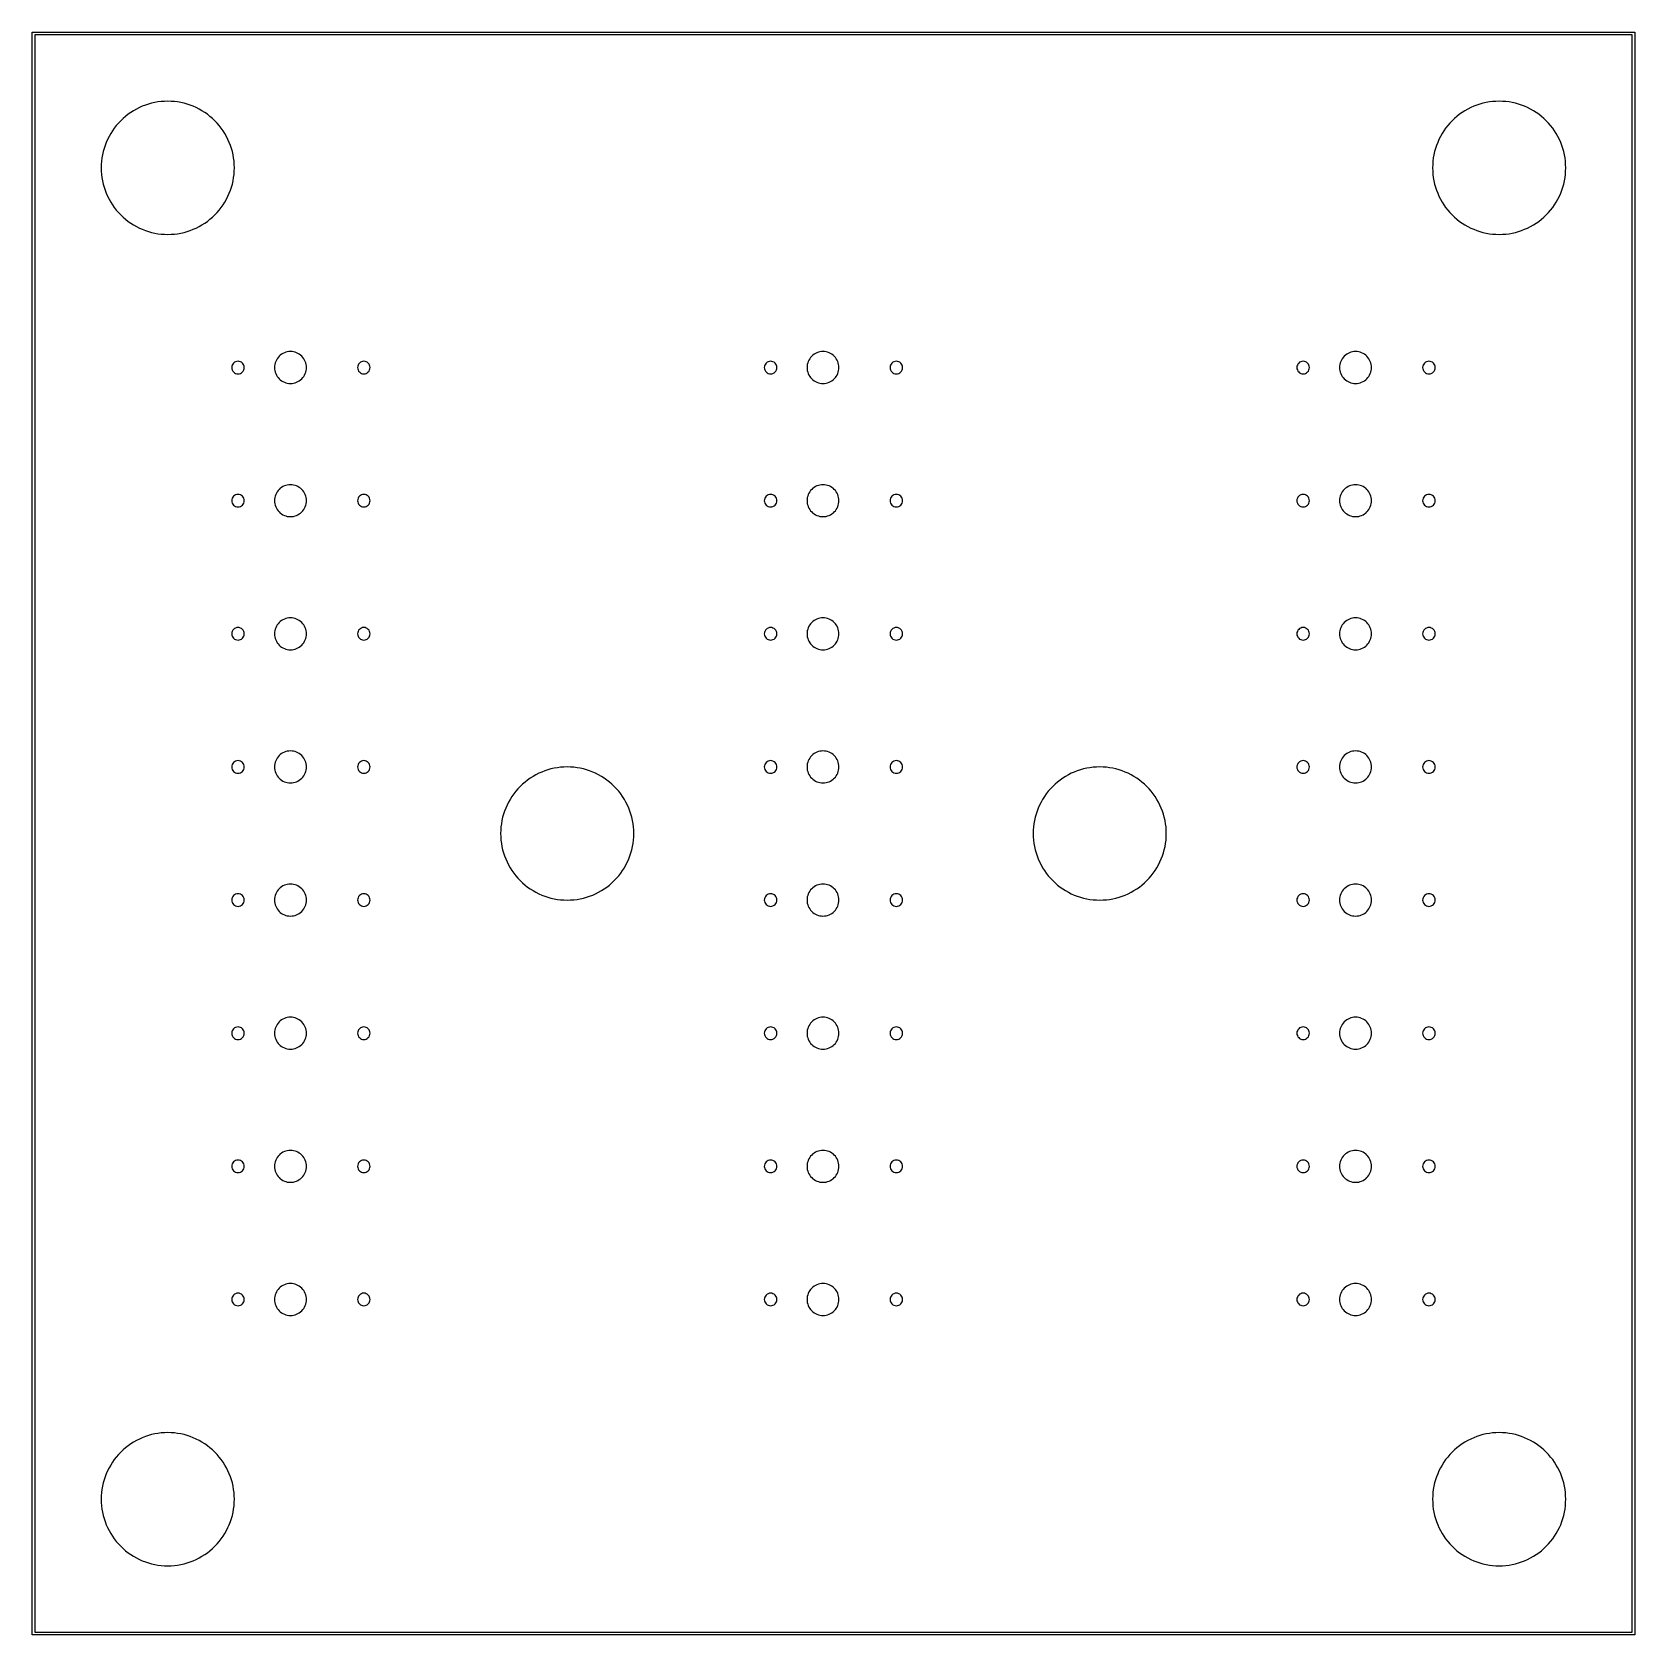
# Model space of a CAD drawing. Header units: metres. Extents: x 0 to 3.01, y 0 to 3.01.
import ezdxf

# ---------------------------------------------------------------- set-up
doc = ezdxf.new("R2010")
doc.units = ezdxf.units.M

msp = doc.modelspace()

# ---------------------------------------------------------------- linework, layer by layer
for points in [[(0, 3.0098), (3.0098, 3.0098), (3.0098, 0), (0, 0), (0, 3.0098)], [(0, 3.0098), (3.0098, 3.0098), (3.0098, 0), (0, 0), (0, 3.0098)], [(0, 3.0098), (3.0098, 3.0098), (3.0098, 0), (0, 0), (0, 3.0098)], [(0, 3.0098), (3.0098, 3.0098), (3.0098, 0), (0, 0), (0, 3.0098)], [(0.0049, 3.0049), (0.0049, 0.0049)], [(3.0049, 3.0049), (0.0049, 3.0049)], [(0.0049, 3.0049), (0.0049, 0.0049)], [(3.0049, 3.0049), (0.0049, 3.0049)], [(0.0049, 3.0049), (0.0049, 0.0049)], [(3.0049, 3.0049), (0.0049, 3.0049)], [(0.0049, 3.0049), (0.0049, 0.0049)], [(3.0049, 3.0049), (0.0049, 3.0049)], [(3.0049, 0.0049), (3.0049, 3.0049)], [(3.0049, 0.0049), (3.0049, 3.0049)], [(3.0049, 0.0049), (3.0049, 3.0049)], [(3.0049, 0.0049), (3.0049, 3.0049)], [(0.0049, 0.0049), (3.0049, 0.0049)], [(0.0049, 0.0049), (3.0049, 0.0049)], [(0.0049, 0.0049), (3.0049, 0.0049)], [(0.0049, 0.0049), (3.0049, 0.0049)]]:
    msp.add_lwpolyline(points)
for points in [[(0.3799, 2.7549, 0.41425), (0.2549, 2.8799, 0.41425), (0.1299, 2.7549, 0.41425), (0.2549, 2.6299, 0.41425), (0.3799, 2.7549)], [(0.3799, 2.7549, 0.41425), (0.2549, 2.8799, 0.41425), (0.1299, 2.7549, 0.41425), (0.2549, 2.6299, 0.41425), (0.3799, 2.7549)], [(0.3799, 2.7549, 0.41425), (0.2549, 2.8799, 0.41425), (0.1299, 2.7549, 0.41425), (0.2549, 2.6299, 0.41425), (0.3799, 2.7549)], [(0.3799, 2.7549, 0.41425), (0.2549, 2.8799, 0.41425), (0.1299, 2.7549, 0.41425), (0.2549, 2.6299, 0.41425), (0.3799, 2.7549)], [(2.8799, 2.7549, 0.41425), (2.7549, 2.8799, 0.41425), (2.6299, 2.7549, 0.41425), (2.7549, 2.6299, 0.41425), (2.8799, 2.7549)], [(2.8799, 2.7549, 0.41425), (2.7549, 2.8799, 0.41425), (2.6299, 2.7549, 0.41425), (2.7549, 2.6299, 0.41425), (2.8799, 2.7549)], [(2.8799, 2.7549, 0.41425), (2.7549, 2.8799, 0.41425), (2.6299, 2.7549, 0.41425), (2.7549, 2.6299, 0.41425), (2.8799, 2.7549)], [(2.8799, 2.7549, 0.41425), (2.7549, 2.8799, 0.41425), (2.6299, 2.7549, 0.41425), (2.7549, 2.6299, 0.41425), (2.8799, 2.7549)], [(0.5152, 2.3799, 0.414236), (0.4852, 2.4099, 0.414236), (0.4552, 2.3799, 0.414236), (0.4852, 2.3499, 0.414236), (0.5152, 2.3799)], [(0.5152, 2.3799, 0.414236), (0.4852, 2.4099, 0.414236), (0.4552, 2.3799, 0.414236), (0.4852, 2.3499, 0.414236), (0.5152, 2.3799)], [(0.5152, 2.3799, 0.414236), (0.4852, 2.4099, 0.414236), (0.4552, 2.3799, 0.414236), (0.4852, 2.3499, 0.414236), (0.5152, 2.3799)], [(0.5152, 2.3799, 0.414236), (0.4852, 2.4099, 0.414236), (0.4552, 2.3799, 0.414236), (0.4852, 2.3499, 0.414236), (0.5152, 2.3799)], [(1.5152, 2.3799, 0.414236), (1.4852, 2.4099, 0.414236), (1.4552, 2.3799, 0.414236), (1.4852, 2.3499, 0.414236), (1.5152, 2.3799)], [(1.5152, 2.3799, 0.414236), (1.4852, 2.4099, 0.414236), (1.4552, 2.3799, 0.414236), (1.4852, 2.3499, 0.414236), (1.5152, 2.3799)], [(1.5152, 2.3799, 0.414236), (1.4852, 2.4099, 0.414236), (1.4552, 2.3799, 0.414236), (1.4852, 2.3499, 0.414236), (1.5152, 2.3799)], [(1.5152, 2.3799, 0.414236), (1.4852, 2.4099, 0.414236), (1.4552, 2.3799, 0.414236), (1.4852, 2.3499, 0.414236), (1.5152, 2.3799)], [(2.5152, 2.3799, 0.414236), (2.4852, 2.4099, 0.414236), (2.4552, 2.3799, 0.414236), (2.4852, 2.3499, 0.414236), (2.5152, 2.3799)], [(2.5152, 2.3799, 0.414236), (2.4852, 2.4099, 0.414236), (2.4552, 2.3799, 0.414236), (2.4852, 2.3499, 0.414236), (2.5152, 2.3799)], [(2.5152, 2.3799, 0.414236), (2.4852, 2.4099, 0.414236), (2.4552, 2.3799, 0.414236), (2.4852, 2.3499, 0.414236), (2.5152, 2.3799)], [(2.5152, 2.3799, 0.414236), (2.4852, 2.4099, 0.414236), (2.4552, 2.3799, 0.414236), (2.4852, 2.3499, 0.414236), (2.5152, 2.3799)], [(0.3986, 2.3799, 0.414265), (0.3868, 2.3917, 0.414462), (0.375, 2.3799, 0.414462), (0.3868, 2.3681, 0.414265), (0.3986, 2.3799)], [(0.3986, 2.3799, 0.414265), (0.3868, 2.3917, 0.414462), (0.375, 2.3799, 0.414462), (0.3868, 2.3681, 0.414265), (0.3986, 2.3799)], [(0.3986, 2.3799, 0.414265), (0.3868, 2.3917, 0.414462), (0.375, 2.3799, 0.414462), (0.3868, 2.3681, 0.414265), (0.3986, 2.3799)], [(0.3986, 2.3799, 0.414265), (0.3868, 2.3917, 0.414462), (0.375, 2.3799, 0.414462), (0.3868, 2.3681, 0.414265), (0.3986, 2.3799)], [(0.6348, 2.3799, 0.414265), (0.623, 2.3917, 0.414462), (0.6112, 2.3799, 0.414462), (0.623, 2.3681, 0.414265), (0.6348, 2.3799)], [(0.6348, 2.3799, 0.414265), (0.623, 2.3917, 0.414462), (0.6112, 2.3799, 0.414462), (0.623, 2.3681, 0.414265), (0.6348, 2.3799)], [(0.6348, 2.3799, 0.414265), (0.623, 2.3917, 0.414462), (0.6112, 2.3799, 0.414462), (0.623, 2.3681, 0.414265), (0.6348, 2.3799)], [(0.6348, 2.3799, 0.414265), (0.623, 2.3917, 0.414462), (0.6112, 2.3799, 0.414462), (0.623, 2.3681, 0.414265), (0.6348, 2.3799)], [(1.3986, 2.3799, 0.414265), (1.3868, 2.3917, 0.414462), (1.375, 2.3799, 0.414462), (1.3868, 2.3681, 0.414265), (1.3986, 2.3799)], [(1.3986, 2.3799, 0.414265), (1.3868, 2.3917, 0.414462), (1.375, 2.3799, 0.414462), (1.3868, 2.3681, 0.414265), (1.3986, 2.3799)], [(1.3986, 2.3799, 0.414265), (1.3868, 2.3917, 0.414462), (1.375, 2.3799, 0.414462), (1.3868, 2.3681, 0.414265), (1.3986, 2.3799)], [(1.3986, 2.3799, 0.414265), (1.3868, 2.3917, 0.414462), (1.375, 2.3799, 0.414462), (1.3868, 2.3681, 0.414265), (1.3986, 2.3799)], [(1.6348, 2.3799, 0.414265), (1.623, 2.3917, 0.414462), (1.6112, 2.3799, 0.414462), (1.623, 2.3681, 0.414265), (1.6348, 2.3799)], [(1.6348, 2.3799, 0.414265), (1.623, 2.3917, 0.414462), (1.6112, 2.3799, 0.414462), (1.623, 2.3681, 0.414265), (1.6348, 2.3799)], [(1.6348, 2.3799, 0.414265), (1.623, 2.3917, 0.414462), (1.6112, 2.3799, 0.414462), (1.623, 2.3681, 0.414265), (1.6348, 2.3799)], [(1.6348, 2.3799, 0.414265), (1.623, 2.3917, 0.414462), (1.6112, 2.3799, 0.414462), (1.623, 2.3681, 0.414265), (1.6348, 2.3799)], [(2.3986, 2.3799, 0.414265), (2.3868, 2.3917, 0.414462), (2.375, 2.3799, 0.414462), (2.3868, 2.3681, 0.414265), (2.3986, 2.3799)], [(2.3986, 2.3799, 0.414265), (2.3868, 2.3917, 0.414462), (2.375, 2.3799, 0.414462), (2.3868, 2.3681, 0.414265), (2.3986, 2.3799)], [(2.3986, 2.3799, 0.414265), (2.3868, 2.3917, 0.414462), (2.375, 2.3799, 0.414462), (2.3868, 2.3681, 0.414265), (2.3986, 2.3799)], [(2.3986, 2.3799, 0.414265), (2.3868, 2.3917, 0.414462), (2.375, 2.3799, 0.414462), (2.3868, 2.3681, 0.414265), (2.3986, 2.3799)], [(2.6348, 2.3799, 0.414265), (2.623, 2.3917, 0.414462), (2.6112, 2.3799, 0.414462), (2.623, 2.3681, 0.414265), (2.6348, 2.3799)], [(2.6348, 2.3799, 0.414265), (2.623, 2.3917, 0.414462), (2.6112, 2.3799, 0.414462), (2.623, 2.3681, 0.414265), (2.6348, 2.3799)], [(2.6348, 2.3799, 0.414265), (2.623, 2.3917, 0.414462), (2.6112, 2.3799, 0.414462), (2.623, 2.3681, 0.414265), (2.6348, 2.3799)], [(2.6348, 2.3799, 0.414265), (2.623, 2.3917, 0.414462), (2.6112, 2.3799, 0.414462), (2.623, 2.3681, 0.414265), (2.6348, 2.3799)], [(0.3986, 2.1299, 0.414265), (0.3868, 2.1417, 0.414462), (0.375, 2.1299, 0.414462), (0.3868, 2.1181, 0.414265), (0.3986, 2.1299)], [(0.3986, 2.1299, 0.414265), (0.3868, 2.1417, 0.414462), (0.375, 2.1299, 0.414462), (0.3868, 2.1181, 0.414265), (0.3986, 2.1299)], [(0.3986, 2.1299, 0.414265), (0.3868, 2.1417, 0.414462), (0.375, 2.1299, 0.414462), (0.3868, 2.1181, 0.414265), (0.3986, 2.1299)], [(0.3986, 2.1299, 0.414265), (0.3868, 2.1417, 0.414462), (0.375, 2.1299, 0.414462), (0.3868, 2.1181, 0.414265), (0.3986, 2.1299)], [(0.5152, 2.1299, 0.414236), (0.4852, 2.1599, 0.414236), (0.4552, 2.1299, 0.414236), (0.4852, 2.0999, 0.414236), (0.5152, 2.1299)], [(0.5152, 2.1299, 0.414236), (0.4852, 2.1599, 0.414236), (0.4552, 2.1299, 0.414236), (0.4852, 2.0999, 0.414236), (0.5152, 2.1299)], [(0.5152, 2.1299, 0.414236), (0.4852, 2.1599, 0.414236), (0.4552, 2.1299, 0.414236), (0.4852, 2.0999, 0.414236), (0.5152, 2.1299)], [(0.5152, 2.1299, 0.414236), (0.4852, 2.1599, 0.414236), (0.4552, 2.1299, 0.414236), (0.4852, 2.0999, 0.414236), (0.5152, 2.1299)], [(0.6348, 2.1299, 0.414265), (0.623, 2.1417, 0.414462), (0.6112, 2.1299, 0.414462), (0.623, 2.1181, 0.414265), (0.6348, 2.1299)], [(0.6348, 2.1299, 0.414265), (0.623, 2.1417, 0.414462), (0.6112, 2.1299, 0.414462), (0.623, 2.1181, 0.414265), (0.6348, 2.1299)], [(0.6348, 2.1299, 0.414265), (0.623, 2.1417, 0.414462), (0.6112, 2.1299, 0.414462), (0.623, 2.1181, 0.414265), (0.6348, 2.1299)], [(0.6348, 2.1299, 0.414265), (0.623, 2.1417, 0.414462), (0.6112, 2.1299, 0.414462), (0.623, 2.1181, 0.414265), (0.6348, 2.1299)], [(1.3986, 2.1299, 0.414265), (1.3868, 2.1417, 0.414462), (1.375, 2.1299, 0.414462), (1.3868, 2.1181, 0.414265), (1.3986, 2.1299)], [(1.3986, 2.1299, 0.414265), (1.3868, 2.1417, 0.414462), (1.375, 2.1299, 0.414462), (1.3868, 2.1181, 0.414265), (1.3986, 2.1299)], [(1.3986, 2.1299, 0.414265), (1.3868, 2.1417, 0.414462), (1.375, 2.1299, 0.414462), (1.3868, 2.1181, 0.414265), (1.3986, 2.1299)], [(1.3986, 2.1299, 0.414265), (1.3868, 2.1417, 0.414462), (1.375, 2.1299, 0.414462), (1.3868, 2.1181, 0.414265), (1.3986, 2.1299)], [(1.5152, 2.1299, 0.414236), (1.4852, 2.1599, 0.414236), (1.4552, 2.1299, 0.414236), (1.4852, 2.0999, 0.414236), (1.5152, 2.1299)], [(1.5152, 2.1299, 0.414236), (1.4852, 2.1599, 0.414236), (1.4552, 2.1299, 0.414236), (1.4852, 2.0999, 0.414236), (1.5152, 2.1299)], [(1.5152, 2.1299, 0.414236), (1.4852, 2.1599, 0.414236), (1.4552, 2.1299, 0.414236), (1.4852, 2.0999, 0.414236), (1.5152, 2.1299)], [(1.5152, 2.1299, 0.414236), (1.4852, 2.1599, 0.414236), (1.4552, 2.1299, 0.414236), (1.4852, 2.0999, 0.414236), (1.5152, 2.1299)], [(1.6348, 2.1299, 0.414265), (1.623, 2.1417, 0.414462), (1.6112, 2.1299, 0.414462), (1.623, 2.1181, 0.414265), (1.6348, 2.1299)], [(1.6348, 2.1299, 0.414265), (1.623, 2.1417, 0.414462), (1.6112, 2.1299, 0.414462), (1.623, 2.1181, 0.414265), (1.6348, 2.1299)], [(1.6348, 2.1299, 0.414265), (1.623, 2.1417, 0.414462), (1.6112, 2.1299, 0.414462), (1.623, 2.1181, 0.414265), (1.6348, 2.1299)], [(1.6348, 2.1299, 0.414265), (1.623, 2.1417, 0.414462), (1.6112, 2.1299, 0.414462), (1.623, 2.1181, 0.414265), (1.6348, 2.1299)], [(2.3986, 2.1299, 0.414265), (2.3868, 2.1417, 0.414462), (2.375, 2.1299, 0.414462), (2.3868, 2.1181, 0.414265), (2.3986, 2.1299)], [(2.3986, 2.1299, 0.414265), (2.3868, 2.1417, 0.414462), (2.375, 2.1299, 0.414462), (2.3868, 2.1181, 0.414265), (2.3986, 2.1299)], [(2.3986, 2.1299, 0.414265), (2.3868, 2.1417, 0.414462), (2.375, 2.1299, 0.414462), (2.3868, 2.1181, 0.414265), (2.3986, 2.1299)], [(2.3986, 2.1299, 0.414265), (2.3868, 2.1417, 0.414462), (2.375, 2.1299, 0.414462), (2.3868, 2.1181, 0.414265), (2.3986, 2.1299)], [(2.5152, 2.1299, 0.414236), (2.4852, 2.1599, 0.414236), (2.4552, 2.1299, 0.414236), (2.4852, 2.0999, 0.414236), (2.5152, 2.1299)], [(2.5152, 2.1299, 0.414236), (2.4852, 2.1599, 0.414236), (2.4552, 2.1299, 0.414236), (2.4852, 2.0999, 0.414236), (2.5152, 2.1299)], [(2.5152, 2.1299, 0.414236), (2.4852, 2.1599, 0.414236), (2.4552, 2.1299, 0.414236), (2.4852, 2.0999, 0.414236), (2.5152, 2.1299)], [(2.5152, 2.1299, 0.414236), (2.4852, 2.1599, 0.414236), (2.4552, 2.1299, 0.414236), (2.4852, 2.0999, 0.414236), (2.5152, 2.1299)], [(2.6348, 2.1299, 0.414265), (2.623, 2.1417, 0.414462), (2.6112, 2.1299, 0.414462), (2.623, 2.1181, 0.414265), (2.6348, 2.1299)], [(2.6348, 2.1299, 0.414265), (2.623, 2.1417, 0.414462), (2.6112, 2.1299, 0.414462), (2.623, 2.1181, 0.414265), (2.6348, 2.1299)], [(2.6348, 2.1299, 0.414265), (2.623, 2.1417, 0.414462), (2.6112, 2.1299, 0.414462), (2.623, 2.1181, 0.414265), (2.6348, 2.1299)], [(2.6348, 2.1299, 0.414265), (2.623, 2.1417, 0.414462), (2.6112, 2.1299, 0.414462), (2.623, 2.1181, 0.414265), (2.6348, 2.1299)], [(0.5152, 1.8799, 0.414236), (0.4852, 1.9099, 0.414236), (0.4552, 1.8799, 0.414236), (0.4852, 1.8499, 0.414236), (0.5152, 1.8799)], [(0.5152, 1.8799, 0.414236), (0.4852, 1.9099, 0.414236), (0.4552, 1.8799, 0.414236), (0.4852, 1.8499, 0.414236), (0.5152, 1.8799)], [(0.5152, 1.8799, 0.414236), (0.4852, 1.9099, 0.414236), (0.4552, 1.8799, 0.414236), (0.4852, 1.8499, 0.414236), (0.5152, 1.8799)], [(0.5152, 1.8799, 0.414236), (0.4852, 1.9099, 0.414236), (0.4552, 1.8799, 0.414236), (0.4852, 1.8499, 0.414236), (0.5152, 1.8799)], [(1.5152, 1.8799, 0.414236), (1.4852, 1.9099, 0.414236), (1.4552, 1.8799, 0.414236), (1.4852, 1.8499, 0.414236), (1.5152, 1.8799)], [(1.5152, 1.8799, 0.414236), (1.4852, 1.9099, 0.414236), (1.4552, 1.8799, 0.414236), (1.4852, 1.8499, 0.414236), (1.5152, 1.8799)], [(1.5152, 1.8799, 0.414236), (1.4852, 1.9099, 0.414236), (1.4552, 1.8799, 0.414236), (1.4852, 1.8499, 0.414236), (1.5152, 1.8799)], [(1.5152, 1.8799, 0.414236), (1.4852, 1.9099, 0.414236), (1.4552, 1.8799, 0.414236), (1.4852, 1.8499, 0.414236), (1.5152, 1.8799)], [(2.5152, 1.8799, 0.414236), (2.4852, 1.9099, 0.414236), (2.4552, 1.8799, 0.414236), (2.4852, 1.8499, 0.414236), (2.5152, 1.8799)], [(2.5152, 1.8799, 0.414236), (2.4852, 1.9099, 0.414236), (2.4552, 1.8799, 0.414236), (2.4852, 1.8499, 0.414236), (2.5152, 1.8799)], [(2.5152, 1.8799, 0.414236), (2.4852, 1.9099, 0.414236), (2.4552, 1.8799, 0.414236), (2.4852, 1.8499, 0.414236), (2.5152, 1.8799)], [(2.5152, 1.8799, 0.414236), (2.4852, 1.9099, 0.414236), (2.4552, 1.8799, 0.414236), (2.4852, 1.8499, 0.414236), (2.5152, 1.8799)], [(0.3986, 1.8799, 0.414265), (0.3868, 1.8917, 0.414462), (0.375, 1.8799, 0.414462), (0.3868, 1.8681, 0.414265), (0.3986, 1.8799)], [(0.3986, 1.8799, 0.414265), (0.3868, 1.8917, 0.414462), (0.375, 1.8799, 0.414462), (0.3868, 1.8681, 0.414265), (0.3986, 1.8799)], [(0.3986, 1.8799, 0.414265), (0.3868, 1.8917, 0.414462), (0.375, 1.8799, 0.414462), (0.3868, 1.8681, 0.414265), (0.3986, 1.8799)], [(0.3986, 1.8799, 0.414265), (0.3868, 1.8917, 0.414462), (0.375, 1.8799, 0.414462), (0.3868, 1.8681, 0.414265), (0.3986, 1.8799)], [(0.6348, 1.8799, 0.414265), (0.623, 1.8917, 0.414462), (0.6112, 1.8799, 0.414462), (0.623, 1.8681, 0.414265), (0.6348, 1.8799)], [(0.6348, 1.8799, 0.414265), (0.623, 1.8917, 0.414462), (0.6112, 1.8799, 0.414462), (0.623, 1.8681, 0.414265), (0.6348, 1.8799)], [(0.6348, 1.8799, 0.414265), (0.623, 1.8917, 0.414462), (0.6112, 1.8799, 0.414462), (0.623, 1.8681, 0.414265), (0.6348, 1.8799)], [(0.6348, 1.8799, 0.414265), (0.623, 1.8917, 0.414462), (0.6112, 1.8799, 0.414462), (0.623, 1.8681, 0.414265), (0.6348, 1.8799)], [(1.3986, 1.8799, 0.414265), (1.3868, 1.8917, 0.414462), (1.375, 1.8799, 0.414462), (1.3868, 1.8681, 0.414265), (1.3986, 1.8799)], [(1.3986, 1.8799, 0.414265), (1.3868, 1.8917, 0.414462), (1.375, 1.8799, 0.414462), (1.3868, 1.8681, 0.414265), (1.3986, 1.8799)], [(1.3986, 1.8799, 0.414265), (1.3868, 1.8917, 0.414462), (1.375, 1.8799, 0.414462), (1.3868, 1.8681, 0.414265), (1.3986, 1.8799)], [(1.3986, 1.8799, 0.414265), (1.3868, 1.8917, 0.414462), (1.375, 1.8799, 0.414462), (1.3868, 1.8681, 0.414265), (1.3986, 1.8799)], [(1.6348, 1.8799, 0.414265), (1.623, 1.8917, 0.414462), (1.6112, 1.8799, 0.414462), (1.623, 1.8681, 0.414265), (1.6348, 1.8799)], [(1.6348, 1.8799, 0.414265), (1.623, 1.8917, 0.414462), (1.6112, 1.8799, 0.414462), (1.623, 1.8681, 0.414265), (1.6348, 1.8799)], [(1.6348, 1.8799, 0.414265), (1.623, 1.8917, 0.414462), (1.6112, 1.8799, 0.414462), (1.623, 1.8681, 0.414265), (1.6348, 1.8799)], [(1.6348, 1.8799, 0.414265), (1.623, 1.8917, 0.414462), (1.6112, 1.8799, 0.414462), (1.623, 1.8681, 0.414265), (1.6348, 1.8799)], [(2.3986, 1.8799, 0.414265), (2.3868, 1.8917, 0.414462), (2.375, 1.8799, 0.414462), (2.3868, 1.8681, 0.414265), (2.3986, 1.8799)], [(2.3986, 1.8799, 0.414265), (2.3868, 1.8917, 0.414462), (2.375, 1.8799, 0.414462), (2.3868, 1.8681, 0.414265), (2.3986, 1.8799)], [(2.3986, 1.8799, 0.414265), (2.3868, 1.8917, 0.414462), (2.375, 1.8799, 0.414462), (2.3868, 1.8681, 0.414265), (2.3986, 1.8799)], [(2.3986, 1.8799, 0.414265), (2.3868, 1.8917, 0.414462), (2.375, 1.8799, 0.414462), (2.3868, 1.8681, 0.414265), (2.3986, 1.8799)], [(2.6348, 1.8799, 0.414265), (2.623, 1.8917, 0.414462), (2.6112, 1.8799, 0.414462), (2.623, 1.8681, 0.414265), (2.6348, 1.8799)], [(2.6348, 1.8799, 0.414265), (2.623, 1.8917, 0.414462), (2.6112, 1.8799, 0.414462), (2.623, 1.8681, 0.414265), (2.6348, 1.8799)], [(2.6348, 1.8799, 0.414265), (2.623, 1.8917, 0.414462), (2.6112, 1.8799, 0.414462), (2.623, 1.8681, 0.414265), (2.6348, 1.8799)], [(2.6348, 1.8799, 0.414265), (2.623, 1.8917, 0.414462), (2.6112, 1.8799, 0.414462), (2.623, 1.8681, 0.414265), (2.6348, 1.8799)], [(0.5152, 1.6299, 0.414236), (0.4852, 1.6599, 0.414236), (0.4552, 1.6299, 0.414236), (0.4852, 1.5999, 0.414236), (0.5152, 1.6299)], [(0.5152, 1.6299, 0.414236), (0.4852, 1.6599, 0.414236), (0.4552, 1.6299, 0.414236), (0.4852, 1.5999, 0.414236), (0.5152, 1.6299)], [(0.5152, 1.6299, 0.414236), (0.4852, 1.6599, 0.414236), (0.4552, 1.6299, 0.414236), (0.4852, 1.5999, 0.414236), (0.5152, 1.6299)], [(0.5152, 1.6299, 0.414236), (0.4852, 1.6599, 0.414236), (0.4552, 1.6299, 0.414236), (0.4852, 1.5999, 0.414236), (0.5152, 1.6299)], [(1.5152, 1.6299, 0.414236), (1.4852, 1.6599, 0.414236), (1.4552, 1.6299, 0.414236), (1.4852, 1.5999, 0.414236), (1.5152, 1.6299)], [(1.5152, 1.6299, 0.414236), (1.4852, 1.6599, 0.414236), (1.4552, 1.6299, 0.414236), (1.4852, 1.5999, 0.414236), (1.5152, 1.6299)], [(1.5152, 1.6299, 0.414236), (1.4852, 1.6599, 0.414236), (1.4552, 1.6299, 0.414236), (1.4852, 1.5999, 0.414236), (1.5152, 1.6299)], [(1.5152, 1.6299, 0.414236), (1.4852, 1.6599, 0.414236), (1.4552, 1.6299, 0.414236), (1.4852, 1.5999, 0.414236), (1.5152, 1.6299)], [(2.5152, 1.6299, 0.414236), (2.4852, 1.6599, 0.414236), (2.4552, 1.6299, 0.414236), (2.4852, 1.5999, 0.414236), (2.5152, 1.6299)], [(2.5152, 1.6299, 0.414236), (2.4852, 1.6599, 0.414236), (2.4552, 1.6299, 0.414236), (2.4852, 1.5999, 0.414236), (2.5152, 1.6299)], [(2.5152, 1.6299, 0.414236), (2.4852, 1.6599, 0.414236), (2.4552, 1.6299, 0.414236), (2.4852, 1.5999, 0.414236), (2.5152, 1.6299)], [(2.5152, 1.6299, 0.414236), (2.4852, 1.6599, 0.414236), (2.4552, 1.6299, 0.414236), (2.4852, 1.5999, 0.414236), (2.5152, 1.6299)], [(0.3986, 1.6299, 0.414265), (0.3868, 1.6417, 0.414462), (0.375, 1.6299, 0.414462), (0.3868, 1.6181, 0.414265), (0.3986, 1.6299)], [(0.3986, 1.6299, 0.414265), (0.3868, 1.6417, 0.414462), (0.375, 1.6299, 0.414462), (0.3868, 1.6181, 0.414265), (0.3986, 1.6299)], [(0.3986, 1.6299, 0.414265), (0.3868, 1.6417, 0.414462), (0.375, 1.6299, 0.414462), (0.3868, 1.6181, 0.414265), (0.3986, 1.6299)], [(0.3986, 1.6299, 0.414265), (0.3868, 1.6417, 0.414462), (0.375, 1.6299, 0.414462), (0.3868, 1.6181, 0.414265), (0.3986, 1.6299)], [(0.6348, 1.6299, 0.414265), (0.623, 1.6417, 0.414462), (0.6112, 1.6299, 0.414462), (0.623, 1.6181, 0.414265), (0.6348, 1.6299)], [(0.6348, 1.6299, 0.414265), (0.623, 1.6417, 0.414462), (0.6112, 1.6299, 0.414462), (0.623, 1.6181, 0.414265), (0.6348, 1.6299)], [(0.6348, 1.6299, 0.414265), (0.623, 1.6417, 0.414462), (0.6112, 1.6299, 0.414462), (0.623, 1.6181, 0.414265), (0.6348, 1.6299)], [(0.6348, 1.6299, 0.414265), (0.623, 1.6417, 0.414462), (0.6112, 1.6299, 0.414462), (0.623, 1.6181, 0.414265), (0.6348, 1.6299)], [(1.1299, 1.5049, 0.41425), (1.0049, 1.6299, 0.41425), (0.8799, 1.5049, 0.41425), (1.0049, 1.3799, 0.41425), (1.1299, 1.5049)], [(1.1299, 1.5049, 0.41425), (1.0049, 1.6299, 0.41425), (0.8799, 1.5049, 0.41425), (1.0049, 1.3799, 0.41425), (1.1299, 1.5049)], [(1.1299, 1.5049, 0.41425), (1.0049, 1.6299, 0.41425), (0.8799, 1.5049, 0.41425), (1.0049, 1.3799, 0.41425), (1.1299, 1.5049)], [(1.1299, 1.5049, 0.41425), (1.0049, 1.6299, 0.41425), (0.8799, 1.5049, 0.41425), (1.0049, 1.3799, 0.41425), (1.1299, 1.5049)], [(1.3986, 1.6299, 0.414265), (1.3868, 1.6417, 0.414462), (1.375, 1.6299, 0.414462), (1.3868, 1.6181, 0.414265), (1.3986, 1.6299)], [(1.3986, 1.6299, 0.414265), (1.3868, 1.6417, 0.414462), (1.375, 1.6299, 0.414462), (1.3868, 1.6181, 0.414265), (1.3986, 1.6299)], [(1.3986, 1.6299, 0.414265), (1.3868, 1.6417, 0.414462), (1.375, 1.6299, 0.414462), (1.3868, 1.6181, 0.414265), (1.3986, 1.6299)], [(1.3986, 1.6299, 0.414265), (1.3868, 1.6417, 0.414462), (1.375, 1.6299, 0.414462), (1.3868, 1.6181, 0.414265), (1.3986, 1.6299)], [(1.6348, 1.6299, 0.414265), (1.623, 1.6417, 0.414462), (1.6112, 1.6299, 0.414462), (1.623, 1.6181, 0.414265), (1.6348, 1.6299)], [(1.6348, 1.6299, 0.414265), (1.623, 1.6417, 0.414462), (1.6112, 1.6299, 0.414462), (1.623, 1.6181, 0.414265), (1.6348, 1.6299)], [(1.6348, 1.6299, 0.414265), (1.623, 1.6417, 0.414462), (1.6112, 1.6299, 0.414462), (1.623, 1.6181, 0.414265), (1.6348, 1.6299)], [(1.6348, 1.6299, 0.414265), (1.623, 1.6417, 0.414462), (1.6112, 1.6299, 0.414462), (1.623, 1.6181, 0.414265), (1.6348, 1.6299)], [(2.1299, 1.5049, 0.41425), (2.0049, 1.6299, 0.41425), (1.8799, 1.5049, 0.41425), (2.0049, 1.3799, 0.41425), (2.1299, 1.5049)], [(2.1299, 1.5049, 0.41425), (2.0049, 1.6299, 0.41425), (1.8799, 1.5049, 0.41425), (2.0049, 1.3799, 0.41425), (2.1299, 1.5049)], [(2.1299, 1.5049, 0.41425), (2.0049, 1.6299, 0.41425), (1.8799, 1.5049, 0.41425), (2.0049, 1.3799, 0.41425), (2.1299, 1.5049)], [(2.1299, 1.5049, 0.41425), (2.0049, 1.6299, 0.41425), (1.8799, 1.5049, 0.41425), (2.0049, 1.3799, 0.41425), (2.1299, 1.5049)], [(2.3986, 1.6299, 0.414265), (2.3868, 1.6417, 0.414462), (2.375, 1.6299, 0.414462), (2.3868, 1.6181, 0.414265), (2.3986, 1.6299)], [(2.3986, 1.6299, 0.414265), (2.3868, 1.6417, 0.414462), (2.375, 1.6299, 0.414462), (2.3868, 1.6181, 0.414265), (2.3986, 1.6299)], [(2.3986, 1.6299, 0.414265), (2.3868, 1.6417, 0.414462), (2.375, 1.6299, 0.414462), (2.3868, 1.6181, 0.414265), (2.3986, 1.6299)], [(2.3986, 1.6299, 0.414265), (2.3868, 1.6417, 0.414462), (2.375, 1.6299, 0.414462), (2.3868, 1.6181, 0.414265), (2.3986, 1.6299)], [(2.6348, 1.6299, 0.414265), (2.623, 1.6417, 0.414462), (2.6112, 1.6299, 0.414462), (2.623, 1.6181, 0.414265), (2.6348, 1.6299)], [(2.6348, 1.6299, 0.414265), (2.623, 1.6417, 0.414462), (2.6112, 1.6299, 0.414462), (2.623, 1.6181, 0.414265), (2.6348, 1.6299)], [(2.6348, 1.6299, 0.414265), (2.623, 1.6417, 0.414462), (2.6112, 1.6299, 0.414462), (2.623, 1.6181, 0.414265), (2.6348, 1.6299)], [(2.6348, 1.6299, 0.414265), (2.623, 1.6417, 0.414462), (2.6112, 1.6299, 0.414462), (2.623, 1.6181, 0.414265), (2.6348, 1.6299)], [(0.3986, 1.3799, 0.414265), (0.3868, 1.3917, 0.414462), (0.375, 1.3799, 0.414462), (0.3868, 1.3681, 0.414265), (0.3986, 1.3799)], [(0.3986, 1.3799, 0.414265), (0.3868, 1.3917, 0.414462), (0.375, 1.3799, 0.414462), (0.3868, 1.3681, 0.414265), (0.3986, 1.3799)], [(0.3986, 1.3799, 0.414265), (0.3868, 1.3917, 0.414462), (0.375, 1.3799, 0.414462), (0.3868, 1.3681, 0.414265), (0.3986, 1.3799)], [(0.3986, 1.3799, 0.414265), (0.3868, 1.3917, 0.414462), (0.375, 1.3799, 0.414462), (0.3868, 1.3681, 0.414265), (0.3986, 1.3799)], [(0.5152, 1.3799, 0.414236), (0.4852, 1.4099, 0.414236), (0.4552, 1.3799, 0.414236), (0.4852, 1.3499, 0.414236), (0.5152, 1.3799)], [(0.5152, 1.3799, 0.414236), (0.4852, 1.4099, 0.414236), (0.4552, 1.3799, 0.414236), (0.4852, 1.3499, 0.414236), (0.5152, 1.3799)], [(0.5152, 1.3799, 0.414236), (0.4852, 1.4099, 0.414236), (0.4552, 1.3799, 0.414236), (0.4852, 1.3499, 0.414236), (0.5152, 1.3799)], [(0.5152, 1.3799, 0.414236), (0.4852, 1.4099, 0.414236), (0.4552, 1.3799, 0.414236), (0.4852, 1.3499, 0.414236), (0.5152, 1.3799)], [(0.6348, 1.3799, 0.414265), (0.623, 1.3917, 0.414462), (0.6112, 1.3799, 0.414462), (0.623, 1.3681, 0.414265), (0.6348, 1.3799)], [(0.6348, 1.3799, 0.414265), (0.623, 1.3917, 0.414462), (0.6112, 1.3799, 0.414462), (0.623, 1.3681, 0.414265), (0.6348, 1.3799)], [(0.6348, 1.3799, 0.414265), (0.623, 1.3917, 0.414462), (0.6112, 1.3799, 0.414462), (0.623, 1.3681, 0.414265), (0.6348, 1.3799)], [(0.6348, 1.3799, 0.414265), (0.623, 1.3917, 0.414462), (0.6112, 1.3799, 0.414462), (0.623, 1.3681, 0.414265), (0.6348, 1.3799)], [(1.3986, 1.3799, 0.414265), (1.3868, 1.3917, 0.414462), (1.375, 1.3799, 0.414462), (1.3868, 1.3681, 0.414265), (1.3986, 1.3799)], [(1.3986, 1.3799, 0.414265), (1.3868, 1.3917, 0.414462), (1.375, 1.3799, 0.414462), (1.3868, 1.3681, 0.414265), (1.3986, 1.3799)], [(1.3986, 1.3799, 0.414265), (1.3868, 1.3917, 0.414462), (1.375, 1.3799, 0.414462), (1.3868, 1.3681, 0.414265), (1.3986, 1.3799)], [(1.3986, 1.3799, 0.414265), (1.3868, 1.3917, 0.414462), (1.375, 1.3799, 0.414462), (1.3868, 1.3681, 0.414265), (1.3986, 1.3799)], [(1.5152, 1.3799, 0.414236), (1.4852, 1.4099, 0.414236), (1.4552, 1.3799, 0.414236), (1.4852, 1.3499, 0.414236), (1.5152, 1.3799)], [(1.5152, 1.3799, 0.414236), (1.4852, 1.4099, 0.414236), (1.4552, 1.3799, 0.414236), (1.4852, 1.3499, 0.414236), (1.5152, 1.3799)], [(1.5152, 1.3799, 0.414236), (1.4852, 1.4099, 0.414236), (1.4552, 1.3799, 0.414236), (1.4852, 1.3499, 0.414236), (1.5152, 1.3799)], [(1.5152, 1.3799, 0.414236), (1.4852, 1.4099, 0.414236), (1.4552, 1.3799, 0.414236), (1.4852, 1.3499, 0.414236), (1.5152, 1.3799)], [(1.6348, 1.3799, 0.414265), (1.623, 1.3917, 0.414462), (1.6112, 1.3799, 0.414462), (1.623, 1.3681, 0.414265), (1.6348, 1.3799)], [(1.6348, 1.3799, 0.414265), (1.623, 1.3917, 0.414462), (1.6112, 1.3799, 0.414462), (1.623, 1.3681, 0.414265), (1.6348, 1.3799)], [(1.6348, 1.3799, 0.414265), (1.623, 1.3917, 0.414462), (1.6112, 1.3799, 0.414462), (1.623, 1.3681, 0.414265), (1.6348, 1.3799)], [(1.6348, 1.3799, 0.414265), (1.623, 1.3917, 0.414462), (1.6112, 1.3799, 0.414462), (1.623, 1.3681, 0.414265), (1.6348, 1.3799)], [(2.3986, 1.3799, 0.414265), (2.3868, 1.3917, 0.414462), (2.375, 1.3799, 0.414462), (2.3868, 1.3681, 0.414265), (2.3986, 1.3799)], [(2.3986, 1.3799, 0.414265), (2.3868, 1.3917, 0.414462), (2.375, 1.3799, 0.414462), (2.3868, 1.3681, 0.414265), (2.3986, 1.3799)], [(2.3986, 1.3799, 0.414265), (2.3868, 1.3917, 0.414462), (2.375, 1.3799, 0.414462), (2.3868, 1.3681, 0.414265), (2.3986, 1.3799)], [(2.3986, 1.3799, 0.414265), (2.3868, 1.3917, 0.414462), (2.375, 1.3799, 0.414462), (2.3868, 1.3681, 0.414265), (2.3986, 1.3799)], [(2.5152, 1.3799, 0.414236), (2.4852, 1.4099, 0.414236), (2.4552, 1.3799, 0.414236), (2.4852, 1.3499, 0.414236), (2.5152, 1.3799)], [(2.5152, 1.3799, 0.414236), (2.4852, 1.4099, 0.414236), (2.4552, 1.3799, 0.414236), (2.4852, 1.3499, 0.414236), (2.5152, 1.3799)], [(2.5152, 1.3799, 0.414236), (2.4852, 1.4099, 0.414236), (2.4552, 1.3799, 0.414236), (2.4852, 1.3499, 0.414236), (2.5152, 1.3799)], [(2.5152, 1.3799, 0.414236), (2.4852, 1.4099, 0.414236), (2.4552, 1.3799, 0.414236), (2.4852, 1.3499, 0.414236), (2.5152, 1.3799)], [(2.6348, 1.3799, 0.414265), (2.623, 1.3917, 0.414462), (2.6112, 1.3799, 0.414462), (2.623, 1.3681, 0.414265), (2.6348, 1.3799)], [(2.6348, 1.3799, 0.414265), (2.623, 1.3917, 0.414462), (2.6112, 1.3799, 0.414462), (2.623, 1.3681, 0.414265), (2.6348, 1.3799)], [(2.6348, 1.3799, 0.414265), (2.623, 1.3917, 0.414462), (2.6112, 1.3799, 0.414462), (2.623, 1.3681, 0.414265), (2.6348, 1.3799)], [(2.6348, 1.3799, 0.414265), (2.623, 1.3917, 0.414462), (2.6112, 1.3799, 0.414462), (2.623, 1.3681, 0.414265), (2.6348, 1.3799)], [(0.5152, 1.1299, 0.414236), (0.4852, 1.1599, 0.414236), (0.4552, 1.1299, 0.414236), (0.4852, 1.0999, 0.414236), (0.5152, 1.1299)], [(0.5152, 1.1299, 0.414236), (0.4852, 1.1599, 0.414236), (0.4552, 1.1299, 0.414236), (0.4852, 1.0999, 0.414236), (0.5152, 1.1299)], [(0.5152, 1.1299, 0.414236), (0.4852, 1.1599, 0.414236), (0.4552, 1.1299, 0.414236), (0.4852, 1.0999, 0.414236), (0.5152, 1.1299)], [(0.5152, 1.1299, 0.414236), (0.4852, 1.1599, 0.414236), (0.4552, 1.1299, 0.414236), (0.4852, 1.0999, 0.414236), (0.5152, 1.1299)], [(1.5152, 1.1299, 0.414236), (1.4852, 1.1599, 0.414236), (1.4552, 1.1299, 0.414236), (1.4852, 1.0999, 0.414236), (1.5152, 1.1299)], [(1.5152, 1.1299, 0.414236), (1.4852, 1.1599, 0.414236), (1.4552, 1.1299, 0.414236), (1.4852, 1.0999, 0.414236), (1.5152, 1.1299)], [(1.5152, 1.1299, 0.414236), (1.4852, 1.1599, 0.414236), (1.4552, 1.1299, 0.414236), (1.4852, 1.0999, 0.414236), (1.5152, 1.1299)], [(1.5152, 1.1299, 0.414236), (1.4852, 1.1599, 0.414236), (1.4552, 1.1299, 0.414236), (1.4852, 1.0999, 0.414236), (1.5152, 1.1299)], [(2.5152, 1.1299, 0.414236), (2.4852, 1.1599, 0.414236), (2.4552, 1.1299, 0.414236), (2.4852, 1.0999, 0.414236), (2.5152, 1.1299)], [(2.5152, 1.1299, 0.414236), (2.4852, 1.1599, 0.414236), (2.4552, 1.1299, 0.414236), (2.4852, 1.0999, 0.414236), (2.5152, 1.1299)], [(2.5152, 1.1299, 0.414236), (2.4852, 1.1599, 0.414236), (2.4552, 1.1299, 0.414236), (2.4852, 1.0999, 0.414236), (2.5152, 1.1299)], [(2.5152, 1.1299, 0.414236), (2.4852, 1.1599, 0.414236), (2.4552, 1.1299, 0.414236), (2.4852, 1.0999, 0.414236), (2.5152, 1.1299)], [(0.3986, 1.1299, 0.414265), (0.3868, 1.1417, 0.414462), (0.375, 1.1299, 0.414462), (0.3868, 1.1181, 0.414265), (0.3986, 1.1299)], [(0.3986, 1.1299, 0.414265), (0.3868, 1.1417, 0.414462), (0.375, 1.1299, 0.414462), (0.3868, 1.1181, 0.414265), (0.3986, 1.1299)], [(0.3986, 1.1299, 0.414265), (0.3868, 1.1417, 0.414462), (0.375, 1.1299, 0.414462), (0.3868, 1.1181, 0.414265), (0.3986, 1.1299)], [(0.3986, 1.1299, 0.414265), (0.3868, 1.1417, 0.414462), (0.375, 1.1299, 0.414462), (0.3868, 1.1181, 0.414265), (0.3986, 1.1299)], [(0.6348, 1.1299, 0.414265), (0.623, 1.1417, 0.414462), (0.6112, 1.1299, 0.414462), (0.623, 1.1181, 0.414265), (0.6348, 1.1299)], [(0.6348, 1.1299, 0.414265), (0.623, 1.1417, 0.414462), (0.6112, 1.1299, 0.414462), (0.623, 1.1181, 0.414265), (0.6348, 1.1299)], [(0.6348, 1.1299, 0.414265), (0.623, 1.1417, 0.414462), (0.6112, 1.1299, 0.414462), (0.623, 1.1181, 0.414265), (0.6348, 1.1299)], [(0.6348, 1.1299, 0.414265), (0.623, 1.1417, 0.414462), (0.6112, 1.1299, 0.414462), (0.623, 1.1181, 0.414265), (0.6348, 1.1299)], [(1.3986, 1.1299, 0.414265), (1.3868, 1.1417, 0.414462), (1.375, 1.1299, 0.414462), (1.3868, 1.1181, 0.414265), (1.3986, 1.1299)], [(1.3986, 1.1299, 0.414265), (1.3868, 1.1417, 0.414462), (1.375, 1.1299, 0.414462), (1.3868, 1.1181, 0.414265), (1.3986, 1.1299)], [(1.3986, 1.1299, 0.414265), (1.3868, 1.1417, 0.414462), (1.375, 1.1299, 0.414462), (1.3868, 1.1181, 0.414265), (1.3986, 1.1299)], [(1.3986, 1.1299, 0.414265), (1.3868, 1.1417, 0.414462), (1.375, 1.1299, 0.414462), (1.3868, 1.1181, 0.414265), (1.3986, 1.1299)], [(1.6348, 1.1299, 0.414265), (1.623, 1.1417, 0.414462), (1.6112, 1.1299, 0.414462), (1.623, 1.1181, 0.414265), (1.6348, 1.1299)], [(1.6348, 1.1299, 0.414265), (1.623, 1.1417, 0.414462), (1.6112, 1.1299, 0.414462), (1.623, 1.1181, 0.414265), (1.6348, 1.1299)], [(1.6348, 1.1299, 0.414265), (1.623, 1.1417, 0.414462), (1.6112, 1.1299, 0.414462), (1.623, 1.1181, 0.414265), (1.6348, 1.1299)], [(1.6348, 1.1299, 0.414265), (1.623, 1.1417, 0.414462), (1.6112, 1.1299, 0.414462), (1.623, 1.1181, 0.414265), (1.6348, 1.1299)], [(2.3986, 1.1299, 0.414265), (2.3868, 1.1417, 0.414462), (2.375, 1.1299, 0.414462), (2.3868, 1.1181, 0.414265), (2.3986, 1.1299)], [(2.3986, 1.1299, 0.414265), (2.3868, 1.1417, 0.414462), (2.375, 1.1299, 0.414462), (2.3868, 1.1181, 0.414265), (2.3986, 1.1299)], [(2.3986, 1.1299, 0.414265), (2.3868, 1.1417, 0.414462), (2.375, 1.1299, 0.414462), (2.3868, 1.1181, 0.414265), (2.3986, 1.1299)], [(2.3986, 1.1299, 0.414265), (2.3868, 1.1417, 0.414462), (2.375, 1.1299, 0.414462), (2.3868, 1.1181, 0.414265), (2.3986, 1.1299)], [(2.6348, 1.1299, 0.414265), (2.623, 1.1417, 0.414462), (2.6112, 1.1299, 0.414462), (2.623, 1.1181, 0.414265), (2.6348, 1.1299)], [(2.6348, 1.1299, 0.414265), (2.623, 1.1417, 0.414462), (2.6112, 1.1299, 0.414462), (2.623, 1.1181, 0.414265), (2.6348, 1.1299)], [(2.6348, 1.1299, 0.414265), (2.623, 1.1417, 0.414462), (2.6112, 1.1299, 0.414462), (2.623, 1.1181, 0.414265), (2.6348, 1.1299)], [(2.6348, 1.1299, 0.414265), (2.623, 1.1417, 0.414462), (2.6112, 1.1299, 0.414462), (2.623, 1.1181, 0.414265), (2.6348, 1.1299)], [(0.5152, 0.8799, 0.414236), (0.4852, 0.9099, 0.414236), (0.4552, 0.8799, 0.414236), (0.4852, 0.8499, 0.414236), (0.5152, 0.8799)], [(0.5152, 0.8799, 0.414236), (0.4852, 0.9099, 0.414236), (0.4552, 0.8799, 0.414236), (0.4852, 0.8499, 0.414236), (0.5152, 0.8799)], [(0.5152, 0.8799, 0.414236), (0.4852, 0.9099, 0.414236), (0.4552, 0.8799, 0.414236), (0.4852, 0.8499, 0.414236), (0.5152, 0.8799)], [(0.5152, 0.8799, 0.414236), (0.4852, 0.9099, 0.414236), (0.4552, 0.8799, 0.414236), (0.4852, 0.8499, 0.414236), (0.5152, 0.8799)], [(1.5152, 0.8799, 0.414236), (1.4852, 0.9099, 0.414236), (1.4552, 0.8799, 0.414236), (1.4852, 0.8499, 0.414236), (1.5152, 0.8799)], [(1.5152, 0.8799, 0.414236), (1.4852, 0.9099, 0.414236), (1.4552, 0.8799, 0.414236), (1.4852, 0.8499, 0.414236), (1.5152, 0.8799)], [(1.5152, 0.8799, 0.414236), (1.4852, 0.9099, 0.414236), (1.4552, 0.8799, 0.414236), (1.4852, 0.8499, 0.414236), (1.5152, 0.8799)], [(1.5152, 0.8799, 0.414236), (1.4852, 0.9099, 0.414236), (1.4552, 0.8799, 0.414236), (1.4852, 0.8499, 0.414236), (1.5152, 0.8799)], [(2.5152, 0.8799, 0.414236), (2.4852, 0.9099, 0.414236), (2.4552, 0.8799, 0.414236), (2.4852, 0.8499, 0.414236), (2.5152, 0.8799)], [(2.5152, 0.8799, 0.414236), (2.4852, 0.9099, 0.414236), (2.4552, 0.8799, 0.414236), (2.4852, 0.8499, 0.414236), (2.5152, 0.8799)], [(2.5152, 0.8799, 0.414236), (2.4852, 0.9099, 0.414236), (2.4552, 0.8799, 0.414236), (2.4852, 0.8499, 0.414236), (2.5152, 0.8799)], [(2.5152, 0.8799, 0.414236), (2.4852, 0.9099, 0.414236), (2.4552, 0.8799, 0.414236), (2.4852, 0.8499, 0.414236), (2.5152, 0.8799)], [(0.3986, 0.8799, 0.414265), (0.3868, 0.8917, 0.414462), (0.375, 0.8799, 0.414462), (0.3868, 0.8681, 0.414265), (0.3986, 0.8799)], [(0.3986, 0.8799, 0.414265), (0.3868, 0.8917, 0.414462), (0.375, 0.8799, 0.414462), (0.3868, 0.8681, 0.414265), (0.3986, 0.8799)], [(0.3986, 0.8799, 0.414265), (0.3868, 0.8917, 0.414462), (0.375, 0.8799, 0.414462), (0.3868, 0.8681, 0.414265), (0.3986, 0.8799)], [(0.3986, 0.8799, 0.414265), (0.3868, 0.8917, 0.414462), (0.375, 0.8799, 0.414462), (0.3868, 0.8681, 0.414265), (0.3986, 0.8799)], [(0.6348, 0.8799, 0.414265), (0.623, 0.8917, 0.414462), (0.6112, 0.8799, 0.414462), (0.623, 0.8681, 0.414265), (0.6348, 0.8799)], [(0.6348, 0.8799, 0.414265), (0.623, 0.8917, 0.414462), (0.6112, 0.8799, 0.414462), (0.623, 0.8681, 0.414265), (0.6348, 0.8799)], [(0.6348, 0.8799, 0.414265), (0.623, 0.8917, 0.414462), (0.6112, 0.8799, 0.414462), (0.623, 0.8681, 0.414265), (0.6348, 0.8799)], [(0.6348, 0.8799, 0.414265), (0.623, 0.8917, 0.414462), (0.6112, 0.8799, 0.414462), (0.623, 0.8681, 0.414265), (0.6348, 0.8799)], [(1.3986, 0.8799, 0.414265), (1.3868, 0.8917, 0.414462), (1.375, 0.8799, 0.414462), (1.3868, 0.8681, 0.414265), (1.3986, 0.8799)], [(1.3986, 0.8799, 0.414265), (1.3868, 0.8917, 0.414462), (1.375, 0.8799, 0.414462), (1.3868, 0.8681, 0.414265), (1.3986, 0.8799)], [(1.3986, 0.8799, 0.414265), (1.3868, 0.8917, 0.414462), (1.375, 0.8799, 0.414462), (1.3868, 0.8681, 0.414265), (1.3986, 0.8799)], [(1.3986, 0.8799, 0.414265), (1.3868, 0.8917, 0.414462), (1.375, 0.8799, 0.414462), (1.3868, 0.8681, 0.414265), (1.3986, 0.8799)], [(1.6348, 0.8799, 0.414265), (1.623, 0.8917, 0.414462), (1.6112, 0.8799, 0.414462), (1.623, 0.8681, 0.414265), (1.6348, 0.8799)], [(1.6348, 0.8799, 0.414265), (1.623, 0.8917, 0.414462), (1.6112, 0.8799, 0.414462), (1.623, 0.8681, 0.414265), (1.6348, 0.8799)], [(1.6348, 0.8799, 0.414265), (1.623, 0.8917, 0.414462), (1.6112, 0.8799, 0.414462), (1.623, 0.8681, 0.414265), (1.6348, 0.8799)], [(1.6348, 0.8799, 0.414265), (1.623, 0.8917, 0.414462), (1.6112, 0.8799, 0.414462), (1.623, 0.8681, 0.414265), (1.6348, 0.8799)], [(2.3986, 0.8799, 0.414265), (2.3868, 0.8917, 0.414462), (2.375, 0.8799, 0.414462), (2.3868, 0.8681, 0.414265), (2.3986, 0.8799)], [(2.3986, 0.8799, 0.414265), (2.3868, 0.8917, 0.414462), (2.375, 0.8799, 0.414462), (2.3868, 0.8681, 0.414265), (2.3986, 0.8799)], [(2.3986, 0.8799, 0.414265), (2.3868, 0.8917, 0.414462), (2.375, 0.8799, 0.414462), (2.3868, 0.8681, 0.414265), (2.3986, 0.8799)], [(2.3986, 0.8799, 0.414265), (2.3868, 0.8917, 0.414462), (2.375, 0.8799, 0.414462), (2.3868, 0.8681, 0.414265), (2.3986, 0.8799)], [(2.6348, 0.8799, 0.414265), (2.623, 0.8917, 0.414462), (2.6112, 0.8799, 0.414462), (2.623, 0.8681, 0.414265), (2.6348, 0.8799)], [(2.6348, 0.8799, 0.414265), (2.623, 0.8917, 0.414462), (2.6112, 0.8799, 0.414462), (2.623, 0.8681, 0.414265), (2.6348, 0.8799)], [(2.6348, 0.8799, 0.414265), (2.623, 0.8917, 0.414462), (2.6112, 0.8799, 0.414462), (2.623, 0.8681, 0.414265), (2.6348, 0.8799)], [(2.6348, 0.8799, 0.414265), (2.623, 0.8917, 0.414462), (2.6112, 0.8799, 0.414462), (2.623, 0.8681, 0.414265), (2.6348, 0.8799)], [(0.3986, 0.6299, 0.414265), (0.3868, 0.6417, 0.414462), (0.375, 0.6299, 0.414462), (0.3868, 0.6181, 0.414265), (0.3986, 0.6299)], [(0.3986, 0.6299, 0.414265), (0.3868, 0.6417, 0.414462), (0.375, 0.6299, 0.414462), (0.3868, 0.6181, 0.414265), (0.3986, 0.6299)], [(0.3986, 0.6299, 0.414265), (0.3868, 0.6417, 0.414462), (0.375, 0.6299, 0.414462), (0.3868, 0.6181, 0.414265), (0.3986, 0.6299)], [(0.3986, 0.6299, 0.414265), (0.3868, 0.6417, 0.414462), (0.375, 0.6299, 0.414462), (0.3868, 0.6181, 0.414265), (0.3986, 0.6299)], [(0.5152, 0.6299, 0.414236), (0.4852, 0.6599, 0.414236), (0.4552, 0.6299, 0.414236), (0.4852, 0.5999, 0.414236), (0.5152, 0.6299)], [(0.5152, 0.6299, 0.414236), (0.4852, 0.6599, 0.414236), (0.4552, 0.6299, 0.414236), (0.4852, 0.5999, 0.414236), (0.5152, 0.6299)], [(0.5152, 0.6299, 0.414236), (0.4852, 0.6599, 0.414236), (0.4552, 0.6299, 0.414236), (0.4852, 0.5999, 0.414236), (0.5152, 0.6299)], [(0.5152, 0.6299, 0.414236), (0.4852, 0.6599, 0.414236), (0.4552, 0.6299, 0.414236), (0.4852, 0.5999, 0.414236), (0.5152, 0.6299)], [(0.6348, 0.6299, 0.414265), (0.623, 0.6417, 0.414462), (0.6112, 0.6299, 0.414462), (0.623, 0.6181, 0.414265), (0.6348, 0.6299)], [(0.6348, 0.6299, 0.414265), (0.623, 0.6417, 0.414462), (0.6112, 0.6299, 0.414462), (0.623, 0.6181, 0.414265), (0.6348, 0.6299)], [(0.6348, 0.6299, 0.414265), (0.623, 0.6417, 0.414462), (0.6112, 0.6299, 0.414462), (0.623, 0.6181, 0.414265), (0.6348, 0.6299)], [(0.6348, 0.6299, 0.414265), (0.623, 0.6417, 0.414462), (0.6112, 0.6299, 0.414462), (0.623, 0.6181, 0.414265), (0.6348, 0.6299)], [(1.3986, 0.6299, 0.414265), (1.3868, 0.6417, 0.414462), (1.375, 0.6299, 0.414462), (1.3868, 0.6181, 0.414265), (1.3986, 0.6299)], [(1.3986, 0.6299, 0.414265), (1.3868, 0.6417, 0.414462), (1.375, 0.6299, 0.414462), (1.3868, 0.6181, 0.414265), (1.3986, 0.6299)], [(1.3986, 0.6299, 0.414265), (1.3868, 0.6417, 0.414462), (1.375, 0.6299, 0.414462), (1.3868, 0.6181, 0.414265), (1.3986, 0.6299)], [(1.3986, 0.6299, 0.414265), (1.3868, 0.6417, 0.414462), (1.375, 0.6299, 0.414462), (1.3868, 0.6181, 0.414265), (1.3986, 0.6299)], [(1.5152, 0.6299, 0.414236), (1.4852, 0.6599, 0.414236), (1.4552, 0.6299, 0.414236), (1.4852, 0.5999, 0.414236), (1.5152, 0.6299)], [(1.5152, 0.6299, 0.414236), (1.4852, 0.6599, 0.414236), (1.4552, 0.6299, 0.414236), (1.4852, 0.5999, 0.414236), (1.5152, 0.6299)], [(1.5152, 0.6299, 0.414236), (1.4852, 0.6599, 0.414236), (1.4552, 0.6299, 0.414236), (1.4852, 0.5999, 0.414236), (1.5152, 0.6299)], [(1.5152, 0.6299, 0.414236), (1.4852, 0.6599, 0.414236), (1.4552, 0.6299, 0.414236), (1.4852, 0.5999, 0.414236), (1.5152, 0.6299)], [(1.6348, 0.6299, 0.414265), (1.623, 0.6417, 0.414462), (1.6112, 0.6299, 0.414462), (1.623, 0.6181, 0.414265), (1.6348, 0.6299)], [(1.6348, 0.6299, 0.414265), (1.623, 0.6417, 0.414462), (1.6112, 0.6299, 0.414462), (1.623, 0.6181, 0.414265), (1.6348, 0.6299)], [(1.6348, 0.6299, 0.414265), (1.623, 0.6417, 0.414462), (1.6112, 0.6299, 0.414462), (1.623, 0.6181, 0.414265), (1.6348, 0.6299)], [(1.6348, 0.6299, 0.414265), (1.623, 0.6417, 0.414462), (1.6112, 0.6299, 0.414462), (1.623, 0.6181, 0.414265), (1.6348, 0.6299)], [(2.3986, 0.6299, 0.414265), (2.3868, 0.6417, 0.414462), (2.375, 0.6299, 0.414462), (2.3868, 0.6181, 0.414265), (2.3986, 0.6299)], [(2.3986, 0.6299, 0.414265), (2.3868, 0.6417, 0.414462), (2.375, 0.6299, 0.414462), (2.3868, 0.6181, 0.414265), (2.3986, 0.6299)], [(2.3986, 0.6299, 0.414265), (2.3868, 0.6417, 0.414462), (2.375, 0.6299, 0.414462), (2.3868, 0.6181, 0.414265), (2.3986, 0.6299)], [(2.3986, 0.6299, 0.414265), (2.3868, 0.6417, 0.414462), (2.375, 0.6299, 0.414462), (2.3868, 0.6181, 0.414265), (2.3986, 0.6299)], [(2.5152, 0.6299, 0.414236), (2.4852, 0.6599, 0.414236), (2.4552, 0.6299, 0.414236), (2.4852, 0.5999, 0.414236), (2.5152, 0.6299)], [(2.5152, 0.6299, 0.414236), (2.4852, 0.6599, 0.414236), (2.4552, 0.6299, 0.414236), (2.4852, 0.5999, 0.414236), (2.5152, 0.6299)], [(2.5152, 0.6299, 0.414236), (2.4852, 0.6599, 0.414236), (2.4552, 0.6299, 0.414236), (2.4852, 0.5999, 0.414236), (2.5152, 0.6299)], [(2.5152, 0.6299, 0.414236), (2.4852, 0.6599, 0.414236), (2.4552, 0.6299, 0.414236), (2.4852, 0.5999, 0.414236), (2.5152, 0.6299)], [(2.6348, 0.6299, 0.414265), (2.623, 0.6417, 0.414462), (2.6112, 0.6299, 0.414462), (2.623, 0.6181, 0.414265), (2.6348, 0.6299)], [(2.6348, 0.6299, 0.414265), (2.623, 0.6417, 0.414462), (2.6112, 0.6299, 0.414462), (2.623, 0.6181, 0.414265), (2.6348, 0.6299)], [(2.6348, 0.6299, 0.414265), (2.623, 0.6417, 0.414462), (2.6112, 0.6299, 0.414462), (2.623, 0.6181, 0.414265), (2.6348, 0.6299)], [(2.6348, 0.6299, 0.414265), (2.623, 0.6417, 0.414462), (2.6112, 0.6299, 0.414462), (2.623, 0.6181, 0.414265), (2.6348, 0.6299)], [(0.3799, 0.2549, 0.41425), (0.2549, 0.3799, 0.41425), (0.1299, 0.2549, 0.41425), (0.2549, 0.1299, 0.41425), (0.3799, 0.2549)], [(0.3799, 0.2549, 0.41425), (0.2549, 0.3799, 0.41425), (0.1299, 0.2549, 0.41425), (0.2549, 0.1299, 0.41425), (0.3799, 0.2549)], [(0.3799, 0.2549, 0.41425), (0.2549, 0.3799, 0.41425), (0.1299, 0.2549, 0.41425), (0.2549, 0.1299, 0.41425), (0.3799, 0.2549)], [(0.3799, 0.2549, 0.41425), (0.2549, 0.3799, 0.41425), (0.1299, 0.2549, 0.41425), (0.2549, 0.1299, 0.41425), (0.3799, 0.2549)], [(2.8799, 0.2549, 0.41425), (2.7549, 0.3799, 0.41425), (2.6299, 0.2549, 0.41425), (2.7549, 0.1299, 0.41425), (2.8799, 0.2549)], [(2.8799, 0.2549, 0.41425), (2.7549, 0.3799, 0.41425), (2.6299, 0.2549, 0.41425), (2.7549, 0.1299, 0.41425), (2.8799, 0.2549)], [(2.8799, 0.2549, 0.41425), (2.7549, 0.3799, 0.41425), (2.6299, 0.2549, 0.41425), (2.7549, 0.1299, 0.41425), (2.8799, 0.2549)], [(2.8799, 0.2549, 0.41425), (2.7549, 0.3799, 0.41425), (2.6299, 0.2549, 0.41425), (2.7549, 0.1299, 0.41425), (2.8799, 0.2549)]]:
    msp.add_lwpolyline(points, format="xyb")

doc.saveas('drawing.dxf')
